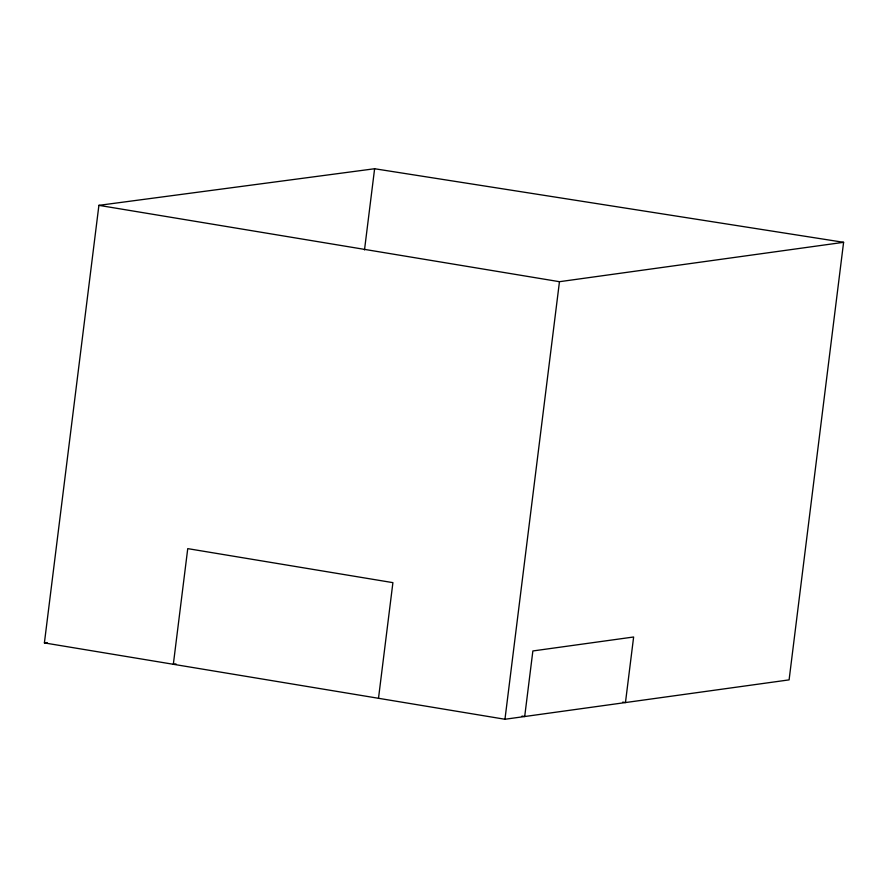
<?xml version="1.0" encoding="UTF-8"?>
<svg xmlns="http://www.w3.org/2000/svg" width="888" height="888" viewBox="0 0 888 888"><rect width="100%" height="100%" fill="white"/><g stroke="black" fill="none" stroke-linecap="round" stroke-linejoin="round"><path stroke-width="1.33" d="M44.4 642.912L98.901 205.35L374.614 168.742L843.6 242.313L789.099 679.875L504.961 719.258L44.4 642.912L47.153 642.546M364.502 249.928L374.614 168.742M378.499 698.29L392.907 582.639L187.745 548.629L173.338 664.28L175.991 663.913M504.961 719.258L559.462 281.696L843.6 242.313M622.743 702.108L625.463 702.552L633.632 636.996L532.867 650.96L524.697 716.527L521.978 716.072M98.901 205.35L559.462 281.696"/></g></svg>
